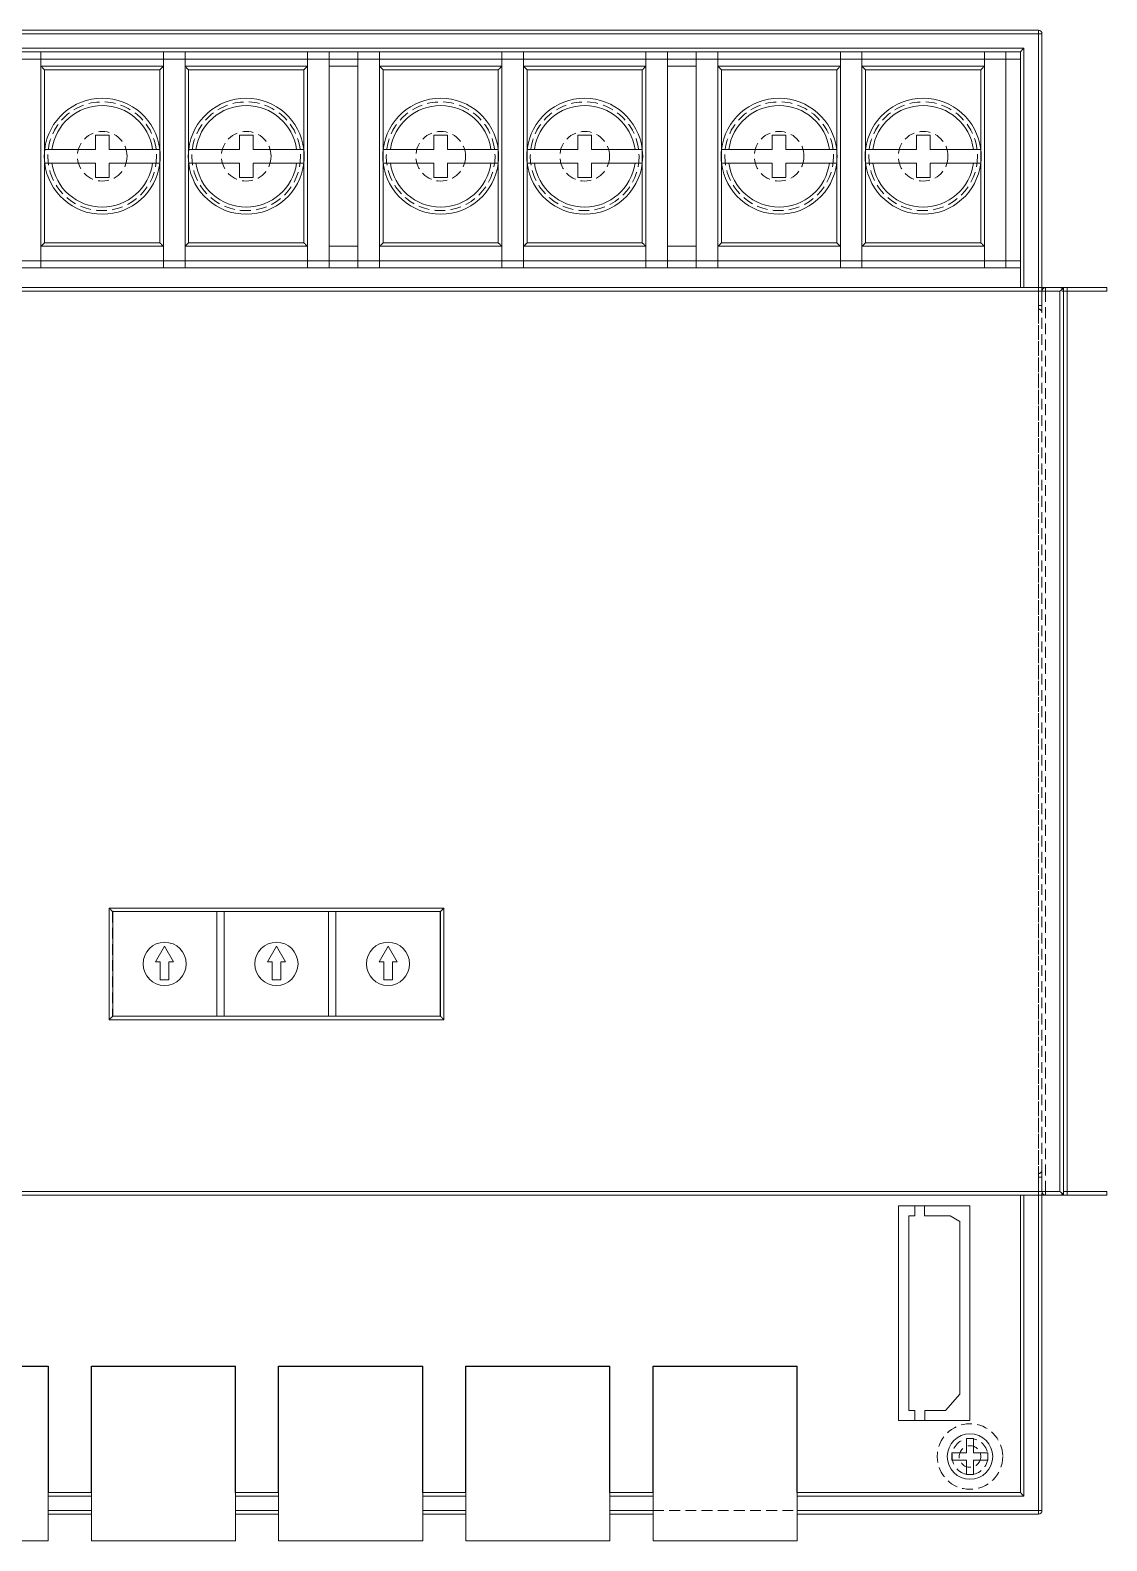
# Model space of a CAD drawing. Header units: millimetres. Extents: x 1282755 to 1285234, y -1758265 to -1757672.
# Drawn here: x 1284876.73 to 1284901.69, y -1757813.91 to -1757778.89 of the extents above; entities that cross this region are included whole.
import ezdxf

# ---------------------------------------------------------------- set-up
doc = ezdxf.new("R2010")
doc.units = ezdxf.units.MM
doc.linetypes.add('HIDDEN', pattern=[0.375, 0.25, -0.125])

msp = doc.modelspace()

# ---------------------------------------------------------------- linework, layer by layer
at = {"color": 7, "linetype": 'Continuous', "lineweight": 15}
for p, q in [((1284836.482, -1757778.888), (1284900.104, -1757778.888)), ((1284900.104, -1757778.972), (1284836.482, -1757778.972)), ((1284900.104, -1757778.888), (1284900.104, -1757778.972)), ((1284900.187, -1757778.972), (1284900.104, -1757778.972)), ((1284900.187, -1757778.972), (1284900.187, -1757784.853)), ((1284836.816, -1757779.306), (1284899.77, -1757779.306)), ((1284876.475, -1757779.389), (1284876.976, -1757779.389)), ((1284876.976, -1757779.389), (1284876.976, -1757779.556)), ((1284876.976, -1757779.389), (1284879.815, -1757779.389)), ((1284879.815, -1757779.389), (1284880.316, -1757779.389)), ((1284879.815, -1757779.556), (1284879.815, -1757779.389)), ((1284880.316, -1757779.389), (1284880.316, -1757779.556)), ((1284880.316, -1757779.389), (1284883.155, -1757779.389)), ((1284883.155, -1757779.389), (1284883.656, -1757779.389)), ((1284883.155, -1757779.556), (1284883.155, -1757779.389)), ((1284883.656, -1757779.389), (1284883.656, -1757779.556)), ((1284883.656, -1757779.389), (1284884.324, -1757779.389)), ((1284884.324, -1757779.389), (1284884.825, -1757779.389)), ((1284884.324, -1757779.556), (1284884.324, -1757779.389)), ((1284884.825, -1757779.389), (1284884.825, -1757779.556)), ((1284884.825, -1757779.389), (1284887.663, -1757779.389)), ((1284887.663, -1757779.389), (1284888.164, -1757779.389)), ((1284887.663, -1757779.556), (1284887.663, -1757779.389)), ((1284888.164, -1757779.389), (1284888.164, -1757779.556)), ((1284888.164, -1757779.389), (1284891.003, -1757779.389)), ((1284891.003, -1757779.389), (1284891.504, -1757779.389)), ((1284891.003, -1757779.556), (1284891.003, -1757779.389)), ((1284891.504, -1757779.389), (1284891.504, -1757779.556)), ((1284891.504, -1757779.389), (1284892.172, -1757779.389)), ((1284892.172, -1757779.389), (1284892.673, -1757779.389)), ((1284892.172, -1757779.556), (1284892.172, -1757779.389)), ((1284892.673, -1757779.389), (1284892.673, -1757779.556)), ((1284892.673, -1757779.389), (1284895.512, -1757779.389)), ((1284895.512, -1757779.389), (1284896.013, -1757779.389)), ((1284895.512, -1757779.556), (1284895.512, -1757779.389)), ((1284896.013, -1757779.389), (1284896.013, -1757779.556)), ((1284896.013, -1757779.389), (1284898.852, -1757779.389)), ((1284898.852, -1757779.389), (1284899.353, -1757779.389)), ((1284898.852, -1757779.556), (1284898.852, -1757779.389)), ((1284899.353, -1757779.389), (1284899.353, -1757779.556)), ((1284899.353, -1757779.389), (1284899.687, -1757779.389)), ((1284899.687, -1757779.389), (1284899.687, -1757779.556)), ((1284876.976, -1757779.556), (1284876.475, -1757779.556)), ((1284876.976, -1757784.232), (1284876.976, -1757779.556)), ((1284879.815, -1757779.556), (1284876.976, -1757779.556)), ((1284876.976, -1757779.723), (1284879.815, -1757779.723)), ((1284879.732, -1757779.806), (1284877.06, -1757779.806)), ((1284880.316, -1757779.556), (1284879.815, -1757779.556)), ((1284879.815, -1757784.232), (1284879.815, -1757779.556)), ((1284880.316, -1757784.232), (1284880.316, -1757779.556)), ((1284883.155, -1757779.556), (1284880.316, -1757779.556)), ((1284880.316, -1757779.723), (1284883.155, -1757779.723)), ((1284883.071, -1757779.806), (1284880.399, -1757779.806)), ((1284883.656, -1757779.556), (1284883.155, -1757779.556)), ((1284883.155, -1757784.232), (1284883.155, -1757779.556)), ((1284883.656, -1757784.232), (1284883.656, -1757779.556)), ((1284884.324, -1757779.556), (1284883.656, -1757779.556)), ((1284883.656, -1757779.723), (1284884.324, -1757779.723)), ((1284884.825, -1757779.556), (1284884.324, -1757779.556)), ((1284884.324, -1757784.232), (1284884.324, -1757779.556)), ((1284884.825, -1757784.232), (1284884.825, -1757779.556)), ((1284887.663, -1757779.556), (1284884.825, -1757779.556)), ((1284884.825, -1757779.723), (1284887.663, -1757779.723)), ((1284887.58, -1757779.806), (1284884.908, -1757779.806)), ((1284888.164, -1757779.556), (1284887.663, -1757779.556)), ((1284887.663, -1757784.232), (1284887.663, -1757779.556)), ((1284888.164, -1757784.232), (1284888.164, -1757779.556)), ((1284891.003, -1757779.556), (1284888.164, -1757779.556)), ((1284888.164, -1757779.723), (1284891.003, -1757779.723)), ((1284890.92, -1757779.806), (1284888.248, -1757779.806)), ((1284891.504, -1757779.556), (1284891.003, -1757779.556)), ((1284891.003, -1757784.232), (1284891.003, -1757779.556)), ((1284891.504, -1757784.232), (1284891.504, -1757779.556)), ((1284892.172, -1757779.556), (1284891.504, -1757779.556)), ((1284891.504, -1757779.723), (1284892.172, -1757779.723)), ((1284892.673, -1757779.556), (1284892.172, -1757779.556)), ((1284892.172, -1757784.232), (1284892.172, -1757779.556)), ((1284892.673, -1757784.232), (1284892.673, -1757779.556)), ((1284895.512, -1757779.556), (1284892.673, -1757779.556)), ((1284892.673, -1757779.723), (1284895.512, -1757779.723)), ((1284895.428, -1757779.806), (1284892.757, -1757779.806)), ((1284896.013, -1757779.556), (1284895.512, -1757779.556)), ((1284895.512, -1757784.232), (1284895.512, -1757779.556)), ((1284896.013, -1757784.232), (1284896.013, -1757779.556)), ((1284898.852, -1757779.556), (1284896.013, -1757779.556)), ((1284896.013, -1757779.723), (1284898.852, -1757779.723)), ((1284898.768, -1757779.806), (1284896.096, -1757779.806)), ((1284899.353, -1757779.556), (1284898.852, -1757779.556)), ((1284898.852, -1757779.556), (1284898.852, -1757784.232)), ((1284899.353, -1757779.556), (1284899.353, -1757784.232)), ((1284899.687, -1757779.556), (1284899.353, -1757779.556)), ((1284899.687, -1757779.556), (1284899.687, -1757784.232)), ((1284878.554, -1757781.318), (1284878.237, -1757781.318)), ((1284878.237, -1757781.318), (1284878.237, -1757781.652)), ((1284878.554, -1757781.652), (1284878.554, -1757781.318)), ((1284881.894, -1757781.318), (1284881.577, -1757781.318)), ((1284881.577, -1757781.318), (1284881.577, -1757781.652)), ((1284881.894, -1757781.652), (1284881.894, -1757781.318)), ((1284886.403, -1757781.318), (1284886.085, -1757781.318)), ((1284886.085, -1757781.318), (1284886.085, -1757781.652)), ((1284886.403, -1757781.652), (1284886.403, -1757781.318)), ((1284889.742, -1757781.318), (1284889.425, -1757781.318)), ((1284889.425, -1757781.318), (1284889.425, -1757781.652)), ((1284889.742, -1757781.652), (1284889.742, -1757781.318)), ((1284894.251, -1757781.318), (1284893.934, -1757781.318)), ((1284893.934, -1757781.318), (1284893.934, -1757781.652)), ((1284894.251, -1757781.652), (1284894.251, -1757781.318)), ((1284897.591, -1757781.318), (1284897.274, -1757781.318)), ((1284897.274, -1757781.318), (1284897.274, -1757781.652)), ((1284897.591, -1757781.652), (1284897.591, -1757781.318)), ((1284878.237, -1757781.652), (1284877.229, -1757781.652)), ((1284879.562, -1757781.652), (1284878.554, -1757781.652)), ((1284881.577, -1757781.652), (1284880.569, -1757781.652)), ((1284882.902, -1757781.652), (1284881.894, -1757781.652)), ((1284886.085, -1757781.652), (1284885.077, -1757781.652)), ((1284887.411, -1757781.652), (1284886.403, -1757781.652)), ((1284889.425, -1757781.652), (1284888.417, -1757781.652)), ((1284890.75, -1757781.652), (1284889.742, -1757781.652)), ((1284893.934, -1757781.652), (1284892.926, -1757781.652)), ((1284895.259, -1757781.652), (1284894.251, -1757781.652)), ((1284897.274, -1757781.652), (1284896.266, -1757781.652)), ((1284898.599, -1757781.652), (1284897.591, -1757781.652)), ((1284877.229, -1757781.969), (1284878.237, -1757781.969)), ((1284878.237, -1757781.969), (1284878.237, -1757782.303)), ((1284878.554, -1757782.303), (1284878.554, -1757781.969)), ((1284878.554, -1757781.969), (1284879.562, -1757781.969)), ((1284880.569, -1757781.969), (1284881.577, -1757781.969)), ((1284881.577, -1757781.969), (1284881.577, -1757782.303)), ((1284881.894, -1757782.303), (1284881.894, -1757781.969)), ((1284881.894, -1757781.969), (1284882.902, -1757781.969)), ((1284885.077, -1757781.969), (1284886.085, -1757781.969)), ((1284886.085, -1757781.969), (1284886.085, -1757782.303)), ((1284886.403, -1757782.303), (1284886.403, -1757781.969)), ((1284886.403, -1757781.969), (1284887.411, -1757781.969)), ((1284888.417, -1757781.969), (1284889.425, -1757781.969)), ((1284889.425, -1757781.969), (1284889.425, -1757782.303)), ((1284889.742, -1757782.303), (1284889.742, -1757781.969)), ((1284889.742, -1757781.969), (1284890.75, -1757781.969)), ((1284892.926, -1757781.969), (1284893.934, -1757781.969)), ((1284893.934, -1757781.969), (1284893.934, -1757782.303)), ((1284894.251, -1757782.303), (1284894.251, -1757781.969)), ((1284894.251, -1757781.969), (1284895.259, -1757781.969)), ((1284896.266, -1757781.969), (1284897.274, -1757781.969)), ((1284897.274, -1757781.969), (1284897.274, -1757782.303)), ((1284897.591, -1757782.303), (1284897.591, -1757781.969)), ((1284897.591, -1757781.969), (1284898.599, -1757781.969)), ((1284878.237, -1757782.303), (1284878.554, -1757782.303)), ((1284881.577, -1757782.303), (1284881.894, -1757782.303)), ((1284886.085, -1757782.303), (1284886.403, -1757782.303)), ((1284889.425, -1757782.303), (1284889.742, -1757782.303)), ((1284893.934, -1757782.303), (1284894.251, -1757782.303)), ((1284897.274, -1757782.303), (1284897.591, -1757782.303)), ((1284879.815, -1757783.898), (1284876.976, -1757783.898)), ((1284877.06, -1757783.814), (1284879.732, -1757783.814)), ((1284883.155, -1757783.898), (1284880.316, -1757783.898)), ((1284880.399, -1757783.814), (1284883.071, -1757783.814)), ((1284884.324, -1757783.898), (1284883.656, -1757783.898)), ((1284887.663, -1757783.898), (1284884.825, -1757783.898)), ((1284884.908, -1757783.814), (1284887.58, -1757783.814)), ((1284891.003, -1757783.898), (1284888.164, -1757783.898)), ((1284888.248, -1757783.814), (1284890.92, -1757783.814)), ((1284892.172, -1757783.898), (1284891.504, -1757783.898)), ((1284895.512, -1757783.898), (1284892.673, -1757783.898)), ((1284892.757, -1757783.814), (1284895.428, -1757783.814)), ((1284898.852, -1757783.898), (1284896.013, -1757783.898)), ((1284896.096, -1757783.814), (1284898.768, -1757783.814)), ((1284876.475, -1757784.232), (1284876.976, -1757784.232)), ((1284876.976, -1757784.232), (1284876.976, -1757784.399)), ((1284876.976, -1757784.232), (1284879.815, -1757784.232)), ((1284879.815, -1757784.232), (1284880.316, -1757784.232)), ((1284879.815, -1757784.399), (1284879.815, -1757784.232)), ((1284880.316, -1757784.232), (1284880.316, -1757784.399)), ((1284880.316, -1757784.232), (1284883.155, -1757784.232)), ((1284883.155, -1757784.232), (1284883.656, -1757784.232)), ((1284883.155, -1757784.399), (1284883.155, -1757784.232)), ((1284883.656, -1757784.232), (1284883.656, -1757784.399)), ((1284883.656, -1757784.232), (1284884.324, -1757784.232)), ((1284884.324, -1757784.232), (1284884.825, -1757784.232)), ((1284884.324, -1757784.399), (1284884.324, -1757784.232)), ((1284884.825, -1757784.232), (1284884.825, -1757784.399)), ((1284884.825, -1757784.232), (1284887.663, -1757784.232)), ((1284887.663, -1757784.232), (1284888.164, -1757784.232)), ((1284887.663, -1757784.399), (1284887.663, -1757784.232)), ((1284888.164, -1757784.232), (1284888.164, -1757784.399)), ((1284888.164, -1757784.232), (1284891.003, -1757784.232)), ((1284891.003, -1757784.232), (1284891.504, -1757784.232)), ((1284891.003, -1757784.399), (1284891.003, -1757784.232)), ((1284891.504, -1757784.232), (1284891.504, -1757784.399)), ((1284891.504, -1757784.232), (1284892.172, -1757784.232)), ((1284892.172, -1757784.232), (1284892.673, -1757784.232)), ((1284892.172, -1757784.399), (1284892.172, -1757784.232)), ((1284892.673, -1757784.232), (1284892.673, -1757784.399)), ((1284892.673, -1757784.232), (1284895.512, -1757784.232)), ((1284895.512, -1757784.232), (1284896.013, -1757784.232)), ((1284895.512, -1757784.399), (1284895.512, -1757784.232)), ((1284896.013, -1757784.232), (1284896.013, -1757784.399)), ((1284896.013, -1757784.232), (1284898.852, -1757784.232)), ((1284898.852, -1757784.232), (1284899.353, -1757784.232)), ((1284898.852, -1757784.399), (1284898.852, -1757784.232)), ((1284899.353, -1757784.232), (1284899.353, -1757784.399)), ((1284899.353, -1757784.232), (1284899.687, -1757784.232)), ((1284899.687, -1757784.232), (1284899.687, -1757784.399)), ((1284876.976, -1757784.399), (1284876.475, -1757784.399)), ((1284879.815, -1757784.399), (1284876.976, -1757784.399)), ((1284880.316, -1757784.399), (1284879.815, -1757784.399)), ((1284883.155, -1757784.399), (1284880.316, -1757784.399)), ((1284883.656, -1757784.399), (1284883.155, -1757784.399)), ((1284884.324, -1757784.399), (1284883.656, -1757784.399)), ((1284884.825, -1757784.399), (1284884.324, -1757784.399)), ((1284887.663, -1757784.399), (1284884.825, -1757784.399)), ((1284888.164, -1757784.399), (1284887.663, -1757784.399)), ((1284891.003, -1757784.399), (1284888.164, -1757784.399)), ((1284891.504, -1757784.399), (1284891.003, -1757784.399)), ((1284892.172, -1757784.399), (1284891.504, -1757784.399)), ((1284892.673, -1757784.399), (1284892.172, -1757784.399)), ((1284895.512, -1757784.399), (1284892.673, -1757784.399)), ((1284896.013, -1757784.399), (1284895.512, -1757784.399)), ((1284898.852, -1757784.399), (1284896.013, -1757784.399)), ((1284899.353, -1757784.399), (1284898.852, -1757784.399)), ((1284899.687, -1757784.399), (1284899.353, -1757784.399)), ((1284899.687, -1757784.853), (1284899.687, -1757784.399)), ((1284900.688, -1757784.853), (1284835.897, -1757784.853)), ((1284900.605, -1757784.853), (1284835.981, -1757784.853)), ((1284900.605, -1757784.936), (1284835.981, -1757784.936)), ((1284900.605, -1757805.81), (1284900.605, -1757784.936)), ((1284900.688, -1757805.893), (1284900.688, -1757784.853)), ((1284900.772, -1757784.853), (1284900.688, -1757784.853)), ((1284900.688, -1757805.81), (1284900.688, -1757784.936)), ((1284900.688, -1757784.936), (1284900.772, -1757784.936)), ((1284900.772, -1757784.936), (1284900.772, -1757784.853)), ((1284900.772, -1757784.853), (1284901.69, -1757784.853)), ((1284900.772, -1757784.936), (1284900.772, -1757805.81)), ((1284901.69, -1757784.936), (1284900.772, -1757784.936)), ((1284901.69, -1757784.936), (1284901.69, -1757784.853)), ((1284878.556, -1757799.237), (1284886.321, -1757799.237)), ((1284878.556, -1757801.825), (1284878.556, -1757799.237)), ((1284878.639, -1757799.321), (1284878.639, -1757801.742)), ((1284886.237, -1757799.321), (1284878.639, -1757799.321)), ((1284881.057, -1757801.742), (1284881.057, -1757799.321)), ((1284881.224, -1757799.321), (1284881.224, -1757801.742)), ((1284883.646, -1757801.742), (1284883.646, -1757799.321)), ((1284883.813, -1757799.321), (1284883.813, -1757801.742)), ((1284886.234, -1757801.742), (1284886.234, -1757799.321)), ((1284886.237, -1757801.742), (1284886.237, -1757799.321)), ((1284886.321, -1757799.237), (1284886.321, -1757801.825)), ((1284879.843, -1757800.123), (1284879.634, -1757800.485)), ((1284880.052, -1757800.485), (1284879.843, -1757800.123)), ((1284882.435, -1757800.123), (1284882.226, -1757800.485)), ((1284882.644, -1757800.485), (1284882.435, -1757800.123)), ((1284885.023, -1757800.123), (1284884.815, -1757800.485)), ((1284885.232, -1757800.485), (1284885.023, -1757800.123)), ((1284879.634, -1757800.485), (1284879.742, -1757800.485)), ((1284879.742, -1757800.485), (1284879.742, -1757800.902)), ((1284879.944, -1757800.485), (1284880.052, -1757800.485)), ((1284879.944, -1757800.902), (1284879.944, -1757800.485)), ((1284882.226, -1757800.485), (1284882.334, -1757800.485)), ((1284882.334, -1757800.485), (1284882.334, -1757800.902)), ((1284882.536, -1757800.485), (1284882.644, -1757800.485)), ((1284882.536, -1757800.902), (1284882.536, -1757800.485)), ((1284884.815, -1757800.485), (1284884.923, -1757800.485)), ((1284884.923, -1757800.485), (1284884.923, -1757800.902)), ((1284885.124, -1757800.485), (1284885.232, -1757800.485)), ((1284885.124, -1757800.902), (1284885.124, -1757800.485)), ((1284879.742, -1757800.902), (1284879.944, -1757800.902)), ((1284882.334, -1757800.902), (1284882.536, -1757800.902)), ((1284884.923, -1757800.902), (1284885.124, -1757800.902)), ((1284886.321, -1757801.825), (1284878.556, -1757801.825)), ((1284878.639, -1757801.742), (1284886.237, -1757801.742)), ((1284835.897, -1757805.893), (1284900.688, -1757805.893)), ((1284835.981, -1757805.81), (1284900.605, -1757805.81)), ((1284835.981, -1757805.893), (1284900.605, -1757805.893)), ((1284899.687, -1757812.786), (1284899.687, -1757805.893)), ((1284900.187, -1757805.893), (1284900.187, -1757813.204)), ((1284900.688, -1757805.81), (1284900.772, -1757805.81)), ((1284900.688, -1757805.893), (1284900.772, -1757805.893)), ((1284900.772, -1757805.893), (1284900.772, -1757805.81)), ((1284900.772, -1757805.81), (1284901.69, -1757805.81)), ((1284901.69, -1757805.893), (1284900.772, -1757805.893)), ((1284901.69, -1757805.893), (1284901.69, -1757805.81)), ((1284897.238, -1757806.14), (1284896.864, -1757806.14)), ((1284896.864, -1757806.14), (1284896.864, -1757811.117)), ((1284897.238, -1757806.374), (1284897.098, -1757806.374)), ((1284897.098, -1757806.374), (1284897.098, -1757810.883)), ((1284897.238, -1757806.14), (1284897.238, -1757806.374)), ((1284897.466, -1757806.14), (1284897.238, -1757806.14)), ((1284898.518, -1757806.14), (1284897.466, -1757806.14)), ((1284897.466, -1757806.374), (1284897.466, -1757806.14)), ((1284898.06, -1757806.374), (1284897.466, -1757806.374)), ((1284898.284, -1757806.502), (1284898.06, -1757806.374)), ((1284898.518, -1757811.117), (1284898.518, -1757806.14)), ((1284898.284, -1757810.51), (1284898.284, -1757806.502)), ((1284877.143, -1757809.858), (1284873.803, -1757809.858)), ((1284877.143, -1757813.905), (1284877.143, -1757809.858)), ((1284878.145, -1757809.858), (1284878.145, -1757813.905)), ((1284881.485, -1757809.858), (1284878.145, -1757809.858)), ((1284881.485, -1757813.905), (1284881.485, -1757809.858)), ((1284882.487, -1757809.858), (1284882.487, -1757813.905)), ((1284885.827, -1757809.858), (1284882.487, -1757809.858)), ((1284885.827, -1757813.905), (1284885.827, -1757809.858)), ((1284886.828, -1757809.858), (1284886.828, -1757813.905)), ((1284890.168, -1757809.858), (1284886.828, -1757809.858)), ((1284890.168, -1757813.905), (1284890.168, -1757809.858)), ((1284891.17, -1757809.858), (1284891.17, -1757813.905)), ((1284894.51, -1757809.858), (1284891.17, -1757809.858)), ((1284894.51, -1757813.905), (1284894.51, -1757809.858)), ((1284897.949, -1757810.883), (1284898.284, -1757810.51)), ((1284897.098, -1757810.883), (1284897.241, -1757810.883)), ((1284897.241, -1757810.883), (1284897.241, -1757811.117)), ((1284897.468, -1757811.117), (1284897.468, -1757810.883)), ((1284897.468, -1757810.883), (1284897.949, -1757810.883)), ((1284896.864, -1757811.117), (1284897.241, -1757811.117)), ((1284897.241, -1757811.117), (1284897.468, -1757811.117)), ((1284897.468, -1757811.117), (1284898.518, -1757811.117)), ((1284898.434, -1757811.534), (1284898.434, -1757811.868)), ((1284898.601, -1757811.534), (1284898.434, -1757811.534)), ((1284898.601, -1757811.868), (1284898.601, -1757811.534)), ((1284898.434, -1757811.868), (1284898.1, -1757811.868)), ((1284898.1, -1757811.868), (1284898.1, -1757812.035)), ((1284898.1, -1757812.035), (1284898.434, -1757812.035)), ((1284898.434, -1757812.035), (1284898.434, -1757812.369)), ((1284898.935, -1757811.868), (1284898.601, -1757811.868)), ((1284898.601, -1757812.369), (1284898.601, -1757812.035)), ((1284898.601, -1757812.035), (1284898.935, -1757812.035)), ((1284898.935, -1757812.035), (1284898.935, -1757811.868)), ((1284898.434, -1757812.369), (1284898.601, -1757812.369)), ((1284877.143, -1757812.786), (1284878.145, -1757812.786)), ((1284881.485, -1757812.786), (1284882.487, -1757812.786)), ((1284885.827, -1757812.786), (1284886.828, -1757812.786)), ((1284890.168, -1757812.786), (1284891.17, -1757812.786)), ((1284894.51, -1757812.786), (1284899.687, -1757812.786)), ((1284878.145, -1757813.287), (1284877.143, -1757813.287)), ((1284882.487, -1757813.287), (1284881.485, -1757813.287)), ((1284886.828, -1757813.287), (1284885.827, -1757813.287)), ((1284891.17, -1757813.287), (1284890.168, -1757813.287)), ((1284900.104, -1757813.287), (1284894.51, -1757813.287)), ((1284900.187, -1757813.204), (1284900.104, -1757813.204)), ((1284900.104, -1757813.204), (1284900.104, -1757813.287)), ((1284873.803, -1757813.905), (1284877.143, -1757813.905)), ((1284878.145, -1757813.905), (1284881.485, -1757813.905)), ((1284882.487, -1757813.905), (1284885.827, -1757813.905)), ((1284886.828, -1757813.905), (1284890.168, -1757813.905)), ((1284891.17, -1757813.905), (1284894.51, -1757813.905))]:
    msp.add_line(p, q, dxfattribs=at)
at = {"color": 7, "linetype": 'HIDDEN', "lineweight": 0}
for p, q in [((1284836.482, -1757778.972), (1284900.104, -1757778.972)), ((1284900.104, -1757778.972), (1284900.104, -1757778.888)), ((1284900.104, -1757778.972), (1284900.187, -1757778.972)), ((1284900.104, -1757778.972), (1284900.104, -1757813.204)), ((1284877.06, -1757783.814), (1284877.06, -1757779.806)), ((1284877.06, -1757779.806), (1284879.732, -1757779.806)), ((1284879.732, -1757779.806), (1284879.732, -1757783.814)), ((1284880.399, -1757783.814), (1284880.399, -1757779.806)), ((1284880.399, -1757779.806), (1284883.071, -1757779.806)), ((1284883.071, -1757779.806), (1284883.071, -1757783.814)), ((1284884.908, -1757783.814), (1284884.908, -1757779.806)), ((1284884.908, -1757779.806), (1284887.58, -1757779.806)), ((1284887.58, -1757779.806), (1284887.58, -1757783.814)), ((1284888.248, -1757783.814), (1284888.248, -1757779.806)), ((1284888.248, -1757779.806), (1284890.92, -1757779.806)), ((1284890.92, -1757779.806), (1284890.92, -1757783.814)), ((1284892.757, -1757783.814), (1284892.757, -1757779.806)), ((1284892.757, -1757779.806), (1284895.428, -1757779.806)), ((1284895.428, -1757779.806), (1284895.428, -1757783.814)), ((1284896.096, -1757783.814), (1284896.096, -1757779.806)), ((1284896.096, -1757779.806), (1284898.768, -1757779.806)), ((1284898.768, -1757779.806), (1284898.768, -1757783.814)), ((1284877.06, -1757781.661), (1284877.06, -1757781.96)), ((1284879.732, -1757781.96), (1284879.732, -1757781.661)), ((1284880.399, -1757781.661), (1284880.399, -1757781.96)), ((1284883.071, -1757781.96), (1284883.071, -1757781.661)), ((1284884.908, -1757781.661), (1284884.908, -1757781.96)), ((1284887.58, -1757781.96), (1284887.58, -1757781.661)), ((1284888.248, -1757781.661), (1284888.248, -1757781.96)), ((1284890.92, -1757781.96), (1284890.92, -1757781.661)), ((1284892.757, -1757781.661), (1284892.757, -1757781.96)), ((1284895.428, -1757781.96), (1284895.428, -1757781.661)), ((1284896.096, -1757781.661), (1284896.096, -1757781.96)), ((1284898.768, -1757781.96), (1284898.768, -1757781.661)), ((1284879.732, -1757783.814), (1284877.06, -1757783.814)), ((1284883.071, -1757783.814), (1284880.399, -1757783.814)), ((1284887.58, -1757783.814), (1284884.908, -1757783.814)), ((1284890.92, -1757783.814), (1284888.248, -1757783.814)), ((1284895.428, -1757783.814), (1284892.757, -1757783.814)), ((1284898.768, -1757783.814), (1284896.096, -1757783.814)), ((1284836.482, -1757784.936), (1284900.104, -1757784.936)), ((1284900.104, -1757784.936), (1284900.104, -1757784.853)), ((1284900.104, -1757805.893), (1284900.104, -1757784.853)), ((1284900.187, -1757784.936), (1284900.104, -1757784.936)), ((1284900.104, -1757784.936), (1284900.104, -1757785.27)), ((1284900.187, -1757784.853), (1284900.187, -1757785.27)), ((1284900.187, -1757785.27), (1284900.187, -1757784.936)), ((1284900.187, -1757784.936), (1284900.271, -1757784.936)), ((1284900.271, -1757784.853), (1284900.271, -1757784.936)), ((1284900.271, -1757784.936), (1284901.69, -1757784.936)), ((1284900.271, -1757805.81), (1284900.271, -1757784.936)), ((1284901.69, -1757784.853), (1284901.69, -1757784.936)), ((1284900.104, -1757785.354), (1284900.104, -1757785.27)), ((1284900.187, -1757785.27), (1284900.104, -1757785.27)), ((1284900.104, -1757785.437), (1284900.104, -1757785.354)), ((1284900.104, -1757785.437), (1284900.104, -1757805.309)), ((1284900.187, -1757785.27), (1284900.187, -1757785.437)), ((1284900.187, -1757805.309), (1284900.187, -1757785.437)), ((1284878.639, -1757799.321), (1284878.636, -1757799.321)), ((1284878.636, -1757799.321), (1284878.636, -1757801.742)), ((1284878.636, -1757801.742), (1284878.639, -1757801.742)), ((1284900.104, -1757805.392), (1284900.104, -1757805.309)), ((1284900.104, -1757805.476), (1284900.104, -1757805.392)), ((1284900.187, -1757805.309), (1284900.187, -1757805.476)), ((1284900.104, -1757805.476), (1284900.187, -1757805.476)), ((1284900.104, -1757805.476), (1284900.104, -1757805.81)), ((1284900.187, -1757805.81), (1284900.187, -1757805.476)), ((1284900.187, -1757805.476), (1284900.187, -1757805.893)), ((1284900.104, -1757805.81), (1284836.482, -1757805.81)), ((1284900.104, -1757805.893), (1284900.104, -1757805.81)), ((1284900.104, -1757805.81), (1284900.187, -1757805.81)), ((1284900.187, -1757805.81), (1284900.271, -1757805.81)), ((1284900.271, -1757805.81), (1284900.271, -1757805.893)), ((1284901.69, -1757805.81), (1284900.271, -1757805.81)), ((1284901.69, -1757805.81), (1284901.69, -1757805.893)), ((1284878.145, -1757813.204), (1284877.143, -1757813.204)), ((1284882.487, -1757813.204), (1284881.485, -1757813.204)), ((1284886.828, -1757813.204), (1284885.827, -1757813.204)), ((1284891.17, -1757813.204), (1284890.168, -1757813.204)), ((1284891.17, -1757813.204), (1284894.51, -1757813.204)), ((1284900.104, -1757813.204), (1284894.51, -1757813.204)), ((1284900.104, -1757813.204), (1284900.187, -1757813.204)), ((1284900.104, -1757813.287), (1284900.104, -1757813.204))]:
    msp.add_line(p, q, dxfattribs=at)
at = {"color": 8, "linetype": 'Continuous', "lineweight": 15}
for p, q in [((1284900.104, -1757784.853), (1284900.104, -1757778.972)), ((1284899.77, -1757779.306), (1284899.77, -1757784.853)), ((1284877.06, -1757779.806), (1284877.06, -1757781.661)), ((1284879.732, -1757781.661), (1284879.732, -1757779.806)), ((1284880.399, -1757779.806), (1284880.399, -1757781.661)), ((1284883.071, -1757781.661), (1284883.071, -1757779.806)), ((1284884.908, -1757779.806), (1284884.908, -1757781.661)), ((1284887.58, -1757781.661), (1284887.58, -1757779.806)), ((1284888.248, -1757779.806), (1284888.248, -1757781.661)), ((1284890.92, -1757781.661), (1284890.92, -1757779.806)), ((1284892.757, -1757779.806), (1284892.757, -1757781.661)), ((1284895.428, -1757781.661), (1284895.428, -1757779.806)), ((1284896.096, -1757779.806), (1284896.096, -1757781.661)), ((1284898.768, -1757781.661), (1284898.768, -1757779.806)), ((1284877.06, -1757781.96), (1284877.06, -1757783.814)), ((1284879.732, -1757783.814), (1284879.732, -1757781.96)), ((1284880.399, -1757781.96), (1284880.399, -1757783.814)), ((1284883.071, -1757783.814), (1284883.071, -1757781.96)), ((1284884.908, -1757781.96), (1284884.908, -1757783.814)), ((1284887.58, -1757783.814), (1284887.58, -1757781.96)), ((1284888.248, -1757781.96), (1284888.248, -1757783.814)), ((1284890.92, -1757783.814), (1284890.92, -1757781.96)), ((1284892.757, -1757781.96), (1284892.757, -1757783.814)), ((1284895.428, -1757783.814), (1284895.428, -1757781.96)), ((1284896.096, -1757781.96), (1284896.096, -1757783.814)), ((1284898.768, -1757783.814), (1284898.768, -1757781.96)), ((1284899.77, -1757805.893), (1284899.77, -1757812.87)), ((1284900.104, -1757813.204), (1284900.104, -1757805.893)), ((1284878.145, -1757812.87), (1284877.143, -1757812.87)), ((1284882.487, -1757812.87), (1284881.485, -1757812.87)), ((1284886.828, -1757812.87), (1284885.827, -1757812.87)), ((1284891.17, -1757812.87), (1284890.168, -1757812.87)), ((1284899.77, -1757812.87), (1284894.51, -1757812.87)), ((1284877.143, -1757813.204), (1284878.145, -1757813.204)), ((1284881.485, -1757813.204), (1284882.487, -1757813.204)), ((1284885.827, -1757813.204), (1284886.828, -1757813.204)), ((1284890.168, -1757813.204), (1284891.17, -1757813.204)), ((1284894.51, -1757813.204), (1284900.104, -1757813.204))]:
    msp.add_line(p, q, dxfattribs=at)
at = {"color": 7, "linetype": 'Continuous'}
for p, q in [((1284873.803, -1757809.858), (1284877.143, -1757809.858)), ((1284877.143, -1757809.858), (1284877.143, -1757812.786)), ((1284878.145, -1757812.786), (1284878.145, -1757809.858)), ((1284878.145, -1757809.858), (1284881.485, -1757809.858)), ((1284881.485, -1757812.786), (1284881.485, -1757809.858)), ((1284882.487, -1757812.786), (1284882.487, -1757809.858)), ((1284882.487, -1757809.858), (1284885.827, -1757809.858)), ((1284885.827, -1757812.786), (1284885.827, -1757809.858)), ((1284886.828, -1757812.786), (1284886.828, -1757809.858)), ((1284886.828, -1757809.858), (1284890.168, -1757809.858)), ((1284890.168, -1757812.786), (1284890.168, -1757809.858)), ((1284891.17, -1757812.786), (1284891.17, -1757809.858)), ((1284891.17, -1757809.858), (1284894.51, -1757809.858)), ((1284894.51, -1757812.786), (1284894.51, -1757809.858))]:
    msp.add_line(p, q, dxfattribs=at)
at = {"color": 7, "linetype": 'Continuous', "lineweight": 15, "flags": 128}
for points in [[(1284899.687, -1757779.389), (1284899.688, -1757779.387), (1284899.693, -1757779.383), (1284899.701, -1757779.375), (1284899.711, -1757779.365), (1284899.724, -1757779.352), (1284899.738, -1757779.337), (1284899.754, -1757779.322), (1284899.77, -1757779.306)], [(1284876.976, -1757779.723), (1284876.978, -1757779.725), (1284876.983, -1757779.729), (1284876.99, -1757779.737), (1284877.001, -1757779.747), (1284877.013, -1757779.76), (1284877.028, -1757779.775), (1284877.043, -1757779.79), (1284877.06, -1757779.806)], [(1284879.732, -1757779.806), (1284879.748, -1757779.79), (1284879.763, -1757779.775), (1284879.778, -1757779.76), (1284879.791, -1757779.747), (1284879.801, -1757779.737), (1284879.809, -1757779.729), (1284879.813, -1757779.725), (1284879.815, -1757779.723)], [(1284880.316, -1757779.723), (1284880.318, -1757779.725), (1284880.322, -1757779.729), (1284880.33, -1757779.737), (1284880.34, -1757779.747), (1284880.353, -1757779.76), (1284880.368, -1757779.775), (1284880.383, -1757779.79), (1284880.399, -1757779.806)], [(1284883.071, -1757779.806), (1284883.088, -1757779.79), (1284883.103, -1757779.775), (1284883.118, -1757779.76), (1284883.13, -1757779.747), (1284883.141, -1757779.737), (1284883.148, -1757779.729), (1284883.153, -1757779.725), (1284883.155, -1757779.723)], [(1284884.825, -1757779.723), (1284884.826, -1757779.725), (1284884.831, -1757779.729), (1284884.839, -1757779.737), (1284884.849, -1757779.747), (1284884.862, -1757779.76), (1284884.876, -1757779.775), (1284884.892, -1757779.79), (1284884.908, -1757779.806)], [(1284887.58, -1757779.806), (1284887.596, -1757779.79), (1284887.612, -1757779.775), (1284887.626, -1757779.76), (1284887.639, -1757779.747), (1284887.649, -1757779.737), (1284887.657, -1757779.729), (1284887.662, -1757779.725), (1284887.663, -1757779.723)], [(1284888.164, -1757779.723), (1284888.166, -1757779.725), (1284888.171, -1757779.729), (1284888.178, -1757779.737), (1284888.189, -1757779.747), (1284888.201, -1757779.76), (1284888.216, -1757779.775), (1284888.232, -1757779.79), (1284888.248, -1757779.806)], [(1284890.92, -1757779.806), (1284890.936, -1757779.79), (1284890.952, -1757779.775), (1284890.966, -1757779.76), (1284890.979, -1757779.747), (1284890.989, -1757779.737), (1284890.997, -1757779.729), (1284891.002, -1757779.725), (1284891.003, -1757779.723)], [(1284892.673, -1757779.723), (1284892.675, -1757779.725), (1284892.679, -1757779.729), (1284892.687, -1757779.737), (1284892.697, -1757779.747), (1284892.71, -1757779.76), (1284892.725, -1757779.775), (1284892.74, -1757779.79), (1284892.757, -1757779.806)], [(1284895.428, -1757779.806), (1284895.445, -1757779.79), (1284895.46, -1757779.775), (1284895.475, -1757779.76), (1284895.487, -1757779.747), (1284895.498, -1757779.737), (1284895.505, -1757779.729), (1284895.51, -1757779.725), (1284895.512, -1757779.723)], [(1284896.013, -1757779.723), (1284896.014, -1757779.725), (1284896.019, -1757779.729), (1284896.027, -1757779.737), (1284896.037, -1757779.747), (1284896.05, -1757779.76), (1284896.064, -1757779.775), (1284896.08, -1757779.79), (1284896.096, -1757779.806)], [(1284898.768, -1757779.806), (1284898.784, -1757779.79), (1284898.8, -1757779.775), (1284898.814, -1757779.76), (1284898.827, -1757779.747), (1284898.838, -1757779.737), (1284898.845, -1757779.729), (1284898.85, -1757779.725), (1284898.852, -1757779.723)], [(1284876.976, -1757783.898), (1284876.978, -1757783.896), (1284876.983, -1757783.891), (1284876.99, -1757783.884), (1284877.001, -1757783.873), (1284877.013, -1757783.861), (1284877.028, -1757783.846), (1284877.043, -1757783.83), (1284877.06, -1757783.814)], [(1284879.732, -1757783.814), (1284879.746, -1757783.829), (1284879.76, -1757783.843), (1284879.773, -1757783.856), (1284879.785, -1757783.868), (1284879.795, -1757783.878), (1284879.804, -1757783.886), (1284879.81, -1757783.893), (1284879.814, -1757783.896), (1284879.815, -1757783.898)], [(1284880.316, -1757783.898), (1284880.318, -1757783.896), (1284880.322, -1757783.891), (1284880.33, -1757783.884), (1284880.34, -1757783.873), (1284880.353, -1757783.861), (1284880.368, -1757783.846), (1284880.383, -1757783.83), (1284880.399, -1757783.814)], [(1284883.071, -1757783.814), (1284883.086, -1757783.829), (1284883.1, -1757783.843), (1284883.113, -1757783.856), (1284883.125, -1757783.868), (1284883.135, -1757783.878), (1284883.144, -1757783.886), (1284883.15, -1757783.893), (1284883.153, -1757783.896), (1284883.155, -1757783.898)], [(1284884.825, -1757783.898), (1284884.826, -1757783.896), (1284884.831, -1757783.891), (1284884.839, -1757783.884), (1284884.849, -1757783.873), (1284884.862, -1757783.861), (1284884.876, -1757783.846), (1284884.892, -1757783.83), (1284884.908, -1757783.814)], [(1284887.58, -1757783.814), (1284887.594, -1757783.829), (1284887.608, -1757783.843), (1284887.622, -1757783.856), (1284887.634, -1757783.868), (1284887.644, -1757783.878), (1284887.652, -1757783.886), (1284887.658, -1757783.893), (1284887.662, -1757783.896), (1284887.663, -1757783.898)], [(1284888.164, -1757783.898), (1284888.166, -1757783.896), (1284888.171, -1757783.891), (1284888.178, -1757783.884), (1284888.189, -1757783.873), (1284888.201, -1757783.861), (1284888.216, -1757783.846), (1284888.232, -1757783.83), (1284888.248, -1757783.814)], [(1284890.92, -1757783.814), (1284890.934, -1757783.829), (1284890.948, -1757783.843), (1284890.961, -1757783.856), (1284890.973, -1757783.868), (1284890.984, -1757783.878), (1284890.992, -1757783.886), (1284890.998, -1757783.893), (1284891.002, -1757783.896), (1284891.003, -1757783.898)], [(1284892.673, -1757783.898), (1284892.675, -1757783.896), (1284892.679, -1757783.891), (1284892.687, -1757783.884), (1284892.697, -1757783.873), (1284892.71, -1757783.861), (1284892.725, -1757783.846), (1284892.74, -1757783.83), (1284892.757, -1757783.814)], [(1284895.428, -1757783.814), (1284895.443, -1757783.829), (1284895.457, -1757783.843), (1284895.47, -1757783.856), (1284895.482, -1757783.868), (1284895.492, -1757783.878), (1284895.501, -1757783.886), (1284895.507, -1757783.893), (1284895.511, -1757783.896), (1284895.512, -1757783.898)], [(1284896.013, -1757783.898), (1284896.014, -1757783.896), (1284896.019, -1757783.891), (1284896.027, -1757783.884), (1284896.037, -1757783.873), (1284896.05, -1757783.861), (1284896.064, -1757783.846), (1284896.08, -1757783.83), (1284896.096, -1757783.814)], [(1284898.768, -1757783.814), (1284898.783, -1757783.829), (1284898.797, -1757783.843), (1284898.81, -1757783.856), (1284898.822, -1757783.868), (1284898.832, -1757783.878), (1284898.84, -1757783.886), (1284898.847, -1757783.893), (1284898.85, -1757783.896), (1284898.852, -1757783.898)], [(1284900.605, -1757784.936), (1284900.621, -1757784.92), (1284900.637, -1757784.904), (1284900.651, -1757784.89), (1284900.664, -1757784.877), (1284900.674, -1757784.867), (1284900.682, -1757784.859), (1284900.687, -1757784.854), (1284900.688, -1757784.853)], [(1284878.639, -1757799.321), (1284878.638, -1757799.319), (1284878.634, -1757799.316), (1284878.628, -1757799.309), (1284878.62, -1757799.301), (1284878.61, -1757799.291), (1284878.598, -1757799.279), (1284878.584, -1757799.266), (1284878.57, -1757799.252), (1284878.556, -1757799.237)], [(1284886.237, -1757799.321), (1284886.239, -1757799.319), (1284886.244, -1757799.314), (1284886.251, -1757799.307), (1284886.262, -1757799.296), (1284886.274, -1757799.284), (1284886.289, -1757799.269), (1284886.305, -1757799.253), (1284886.321, -1757799.237)], [(1284878.556, -1757801.825), (1284878.572, -1757801.809), (1284878.588, -1757801.793), (1284878.602, -1757801.779), (1284878.615, -1757801.766), (1284878.625, -1757801.756), (1284878.633, -1757801.748), (1284878.638, -1757801.744), (1284878.639, -1757801.742)], [(1284886.321, -1757801.825), (1284886.305, -1757801.809), (1284886.289, -1757801.793), (1284886.274, -1757801.779), (1284886.262, -1757801.766), (1284886.251, -1757801.756), (1284886.244, -1757801.748), (1284886.239, -1757801.744), (1284886.237, -1757801.742)], [(1284900.688, -1757805.893), (1284900.687, -1757805.892), (1284900.682, -1757805.887), (1284900.674, -1757805.879), (1284900.664, -1757805.869), (1284900.651, -1757805.856), (1284900.637, -1757805.842), (1284900.621, -1757805.826), (1284900.605, -1757805.81)], [(1284899.687, -1757812.786), (1284899.688, -1757812.788), (1284899.693, -1757812.793), (1284899.701, -1757812.801), (1284899.711, -1757812.811), (1284899.724, -1757812.824), (1284899.738, -1757812.838), (1284899.754, -1757812.854), (1284899.77, -1757812.87)]]:
    msp.add_lwpolyline(points, dxfattribs=at)
at = {"color": 7, "linetype": 'HIDDEN', "lineweight": 0, "flags": 128}
for points in [[(1284879.732, -1757779.806), (1284879.748, -1757779.79), (1284879.763, -1757779.775), (1284879.778, -1757779.76), (1284879.791, -1757779.747), (1284879.801, -1757779.737), (1284879.809, -1757779.729), (1284879.813, -1757779.725), (1284879.815, -1757779.723)], [(1284883.071, -1757779.806), (1284883.088, -1757779.79), (1284883.103, -1757779.775), (1284883.118, -1757779.76), (1284883.13, -1757779.747), (1284883.141, -1757779.737), (1284883.148, -1757779.729), (1284883.153, -1757779.725), (1284883.155, -1757779.723)], [(1284887.58, -1757779.806), (1284887.596, -1757779.79), (1284887.612, -1757779.775), (1284887.626, -1757779.76), (1284887.639, -1757779.747), (1284887.649, -1757779.737), (1284887.657, -1757779.729), (1284887.662, -1757779.725), (1284887.663, -1757779.723)], [(1284890.92, -1757779.806), (1284890.936, -1757779.79), (1284890.952, -1757779.775), (1284890.966, -1757779.76), (1284890.979, -1757779.747), (1284890.989, -1757779.737), (1284890.997, -1757779.729), (1284891.002, -1757779.725), (1284891.003, -1757779.723)], [(1284895.428, -1757779.806), (1284895.445, -1757779.79), (1284895.46, -1757779.775), (1284895.475, -1757779.76), (1284895.487, -1757779.747), (1284895.498, -1757779.737), (1284895.505, -1757779.729), (1284895.51, -1757779.725), (1284895.512, -1757779.723)], [(1284898.768, -1757779.806), (1284898.784, -1757779.79), (1284898.8, -1757779.775), (1284898.814, -1757779.76), (1284898.827, -1757779.747), (1284898.838, -1757779.737), (1284898.845, -1757779.729), (1284898.85, -1757779.725), (1284898.852, -1757779.723)], [(1284876.976, -1757783.898), (1284876.978, -1757783.896), (1284876.983, -1757783.891), (1284876.99, -1757783.884), (1284877.001, -1757783.873), (1284877.013, -1757783.861), (1284877.028, -1757783.846), (1284877.043, -1757783.83), (1284877.06, -1757783.814)], [(1284880.316, -1757783.898), (1284880.317, -1757783.896), (1284880.321, -1757783.893), (1284880.327, -1757783.886), (1284880.336, -1757783.878), (1284880.346, -1757783.868), (1284880.358, -1757783.856), (1284880.371, -1757783.843), (1284880.385, -1757783.829), (1284880.399, -1757783.814)], [(1284884.825, -1757783.898), (1284884.826, -1757783.896), (1284884.831, -1757783.891), (1284884.839, -1757783.884), (1284884.849, -1757783.873), (1284884.862, -1757783.861), (1284884.876, -1757783.846), (1284884.892, -1757783.83), (1284884.908, -1757783.814)], [(1284888.164, -1757783.898), (1284888.166, -1757783.896), (1284888.169, -1757783.893), (1284888.176, -1757783.886), (1284888.184, -1757783.878), (1284888.194, -1757783.868), (1284888.206, -1757783.856), (1284888.219, -1757783.843), (1284888.233, -1757783.829), (1284888.248, -1757783.814)], [(1284892.673, -1757783.898), (1284892.674, -1757783.896), (1284892.678, -1757783.893), (1284892.684, -1757783.886), (1284892.693, -1757783.878), (1284892.703, -1757783.868), (1284892.715, -1757783.856), (1284892.728, -1757783.843), (1284892.742, -1757783.829), (1284892.757, -1757783.814)], [(1284896.013, -1757783.898), (1284896.014, -1757783.896), (1284896.018, -1757783.893), (1284896.024, -1757783.886), (1284896.032, -1757783.878), (1284896.043, -1757783.868), (1284896.055, -1757783.856), (1284896.068, -1757783.843), (1284896.082, -1757783.829), (1284896.096, -1757783.814)]]:
    msp.add_lwpolyline(points, dxfattribs=at)
at = {"color": 7, "linetype": 'HIDDEN', "lineweight": 0}
for centre, radius in [((1284878.396, -1757781.81), 1.261), ((1284881.735, -1757781.81), 1.261), ((1284886.244, -1757781.81), 1.261), ((1284889.584, -1757781.81), 1.261), ((1284894.092, -1757781.81), 1.261), ((1284897.432, -1757781.81), 1.261), ((1284878.396, -1757781.81), 0.576), ((1284881.735, -1757781.81), 0.576), ((1284886.244, -1757781.81), 0.576), ((1284889.584, -1757781.81), 0.576), ((1284894.092, -1757781.81), 0.576), ((1284897.432, -1757781.81), 0.576), ((1284898.518, -1757811.952), 0.76), ((1284898.518, -1757811.952), 0.417), ((1284898.518, -1757811.952), 0.25)]:
    msp.add_circle(centre, radius, dxfattribs=at)
at = {"color": 7, "linetype": 'Continuous', "lineweight": 15}
for centre, radius in [((1284879.843, -1757800.531), 0.501), ((1284882.435, -1757800.531), 0.501), ((1284885.023, -1757800.531), 0.501), ((1284898.518, -1757811.952), 0.526)]:
    msp.add_circle(centre, radius, dxfattribs=at)
for centre, radius, start, end in [((1284900.104, -1757778.972), 0.0835, 0, 90), ((1284878.396, -1757781.81), 1.344, 6.7774, 173.2226), ((1284881.735, -1757781.81), 1.344, 6.7774, 173.2226), ((1284886.244, -1757781.81), 1.344, 6.7774, 173.2226), ((1284889.584, -1757781.81), 1.344, 6.7774, 173.2226), ((1284894.092, -1757781.81), 1.344, 6.7774, 173.2226), ((1284897.432, -1757781.81), 1.344, 6.7774, 173.2226), ((1284878.396, -1757781.81), 1.177, 7.7443, 172.2557), ((1284881.735, -1757781.81), 1.177, 7.7443, 172.2557), ((1284886.244, -1757781.81), 1.177, 7.7443, 172.2557), ((1284889.584, -1757781.81), 1.177, 7.7443, 172.2557), ((1284894.092, -1757781.81), 1.177, 7.7443, 172.2557), ((1284897.432, -1757781.81), 1.177, 7.7443, 172.2557), ((1284878.396, -1757781.81), 1.344, 173.2226, 186.7774), ((1284878.396, -1757781.81), 1.344, 353.2226, 6.7774), ((1284881.735, -1757781.81), 1.344, 173.2226, 186.7774), ((1284881.735, -1757781.81), 1.344, 353.2226, 6.7774), ((1284886.244, -1757781.81), 1.344, 173.2226, 186.7774), ((1284886.244, -1757781.81), 1.344, 353.2226, 6.7774), ((1284889.584, -1757781.81), 1.344, 173.2226, 186.7774), ((1284889.584, -1757781.81), 1.344, 353.2226, 6.7774), ((1284894.092, -1757781.81), 1.344, 173.2226, 186.7774), ((1284894.092, -1757781.81), 1.344, 353.2226, 6.7774), ((1284897.432, -1757781.81), 1.344, 173.2226, 186.7774), ((1284897.432, -1757781.81), 1.344, 353.2226, 6.7774), ((1284878.396, -1757781.81), 1.344, 186.7774, 353.2226), ((1284878.396, -1757781.81), 1.177, 187.7443, 352.2557), ((1284881.735, -1757781.81), 1.344, 186.7774, 353.2226), ((1284881.735, -1757781.81), 1.177, 187.7443, 352.2557), ((1284886.244, -1757781.81), 1.344, 186.7774, 353.2226), ((1284886.244, -1757781.81), 1.177, 187.7443, 352.2557), ((1284889.584, -1757781.81), 1.344, 186.7774, 353.2226), ((1284889.584, -1757781.81), 1.177, 187.7443, 352.2557), ((1284894.092, -1757781.81), 1.344, 186.7774, 353.2226), ((1284894.092, -1757781.81), 1.177, 187.7443, 352.2557), ((1284897.432, -1757781.81), 1.344, 186.7774, 353.2226), ((1284897.432, -1757781.81), 1.177, 187.7443, 352.2557), ((1284900.104, -1757813.204), 0.0835, 270, 0)]:
    msp.add_arc(centre, radius, start, end, dxfattribs=at)
at = {"color": 7, "linetype": 'HIDDEN', "lineweight": 0}
for centre, start, end in [((1284900.271, -1757784.936), 90, 180), ((1284900.605, -1757784.936), 0, 90), ((1284900.104, -1757785.437), 0, 90), ((1284900.104, -1757805.309), 270, 0), ((1284900.271, -1757805.81), 180, 270), ((1284900.605, -1757805.81), 270, 0)]:
    msp.add_arc(centre, 0.0835, start, end, dxfattribs=at)
at = {"color": 7, "linetype": 'Continuous', "lineweight": 15}
for points, knots in [([(1284877.229, -1757781.652), (1284877.21, -1757781.652), (1284877.172, -1757781.652), (1284877.121, -1757781.652), (1284877.083, -1757781.652), (1284877.063, -1757781.652), (1284877.062, -1757781.652), (1284877.061, -1757781.652)], [0, 0, 0, 0, 0.216949, 0.433941, 0.649856, 0.864103, 1, 1, 1, 1]), ([(1284879.73, -1757781.652), (1284879.729, -1757781.652), (1284879.725, -1757781.652), (1284879.696, -1757781.652), (1284879.654, -1757781.652), (1284879.607, -1757781.652), (1284879.575, -1757781.652), (1284879.562, -1757781.652)], [0, 0, 0, 0, 0.2126584, 0.4252955, 0.6385462, 0.8532404, 1, 1, 1, 1]), ([(1284880.569, -1757781.652), (1284880.55, -1757781.652), (1284880.512, -1757781.652), (1284880.461, -1757781.652), (1284880.423, -1757781.652), (1284880.403, -1757781.652), (1284880.401, -1757781.652), (1284880.401, -1757781.652)], [0, 0, 0, 0, 0.216949, 0.433941, 0.649856, 0.864103, 1, 1, 1, 1]), ([(1284883.07, -1757781.652), (1284883.068, -1757781.652), (1284883.065, -1757781.652), (1284883.036, -1757781.652), (1284882.994, -1757781.652), (1284882.946, -1757781.652), (1284882.915, -1757781.652), (1284882.902, -1757781.652)], [0, 0, 0, 0, 0.212659, 0.425297, 0.63855, 0.853245, 1, 1, 1, 1]), ([(1284885.077, -1757781.652), (1284885.058, -1757781.652), (1284885.02, -1757781.652), (1284884.97, -1757781.652), (1284884.932, -1757781.652), (1284884.912, -1757781.652), (1284884.91, -1757781.652), (1284884.909, -1757781.652)], [0, 0, 0, 0, 0.216951, 0.433941, 0.649857, 0.864103, 1, 1, 1, 1]), ([(1284887.579, -1757781.652), (1284887.577, -1757781.652), (1284887.573, -1757781.652), (1284887.545, -1757781.652), (1284887.502, -1757781.652), (1284887.455, -1757781.652), (1284887.423, -1757781.652), (1284887.411, -1757781.652)], [0, 0, 0, 0, 0.2126582, 0.4252941, 0.6385464, 0.8532405, 1, 1, 1, 1]), ([(1284888.417, -1757781.652), (1284888.398, -1757781.652), (1284888.36, -1757781.652), (1284888.309, -1757781.652), (1284888.271, -1757781.652), (1284888.252, -1757781.652), (1284888.25, -1757781.652), (1284888.249, -1757781.652)], [0, 0, 0, 0, 0.216947, 0.433942, 0.649855, 0.864103, 1, 1, 1, 1]), ([(1284890.919, -1757781.652), (1284890.917, -1757781.652), (1284890.913, -1757781.652), (1284890.884, -1757781.652), (1284890.842, -1757781.652), (1284890.795, -1757781.652), (1284890.763, -1757781.652), (1284890.75, -1757781.652)], [0, 0, 0, 0, 0.2126585, 0.4252969, 0.638546, 0.8532403, 1, 1, 1, 1]), ([(1284892.926, -1757781.652), (1284892.907, -1757781.652), (1284892.869, -1757781.652), (1284892.818, -1757781.652), (1284892.78, -1757781.652), (1284892.76, -1757781.652), (1284892.758, -1757781.652), (1284892.758, -1757781.652)], [0, 0, 0, 0, 0.216951, 0.433943, 0.649858, 0.864104, 1, 1, 1, 1]), ([(1284895.427, -1757781.652), (1284895.425, -1757781.652), (1284895.422, -1757781.652), (1284895.393, -1757781.652), (1284895.351, -1757781.652), (1284895.303, -1757781.652), (1284895.272, -1757781.652), (1284895.259, -1757781.652)], [0, 0, 0, 0, 0.2126569, 0.4252945, 0.6385427, 0.8532361, 1, 1, 1, 1]), ([(1284896.266, -1757781.652), (1284896.247, -1757781.652), (1284896.209, -1757781.652), (1284896.158, -1757781.652), (1284896.12, -1757781.652), (1284896.1, -1757781.652), (1284896.098, -1757781.652), (1284896.097, -1757781.652)], [0, 0, 0, 0, 0.216951, 0.433944, 0.649854, 0.864104, 1, 1, 1, 1]), ([(1284898.767, -1757781.652), (1284898.765, -1757781.652), (1284898.762, -1757781.652), (1284898.733, -1757781.652), (1284898.691, -1757781.652), (1284898.643, -1757781.652), (1284898.612, -1757781.652), (1284898.599, -1757781.652)], [0, 0, 0, 0, 0.21266, 0.425299, 0.638549, 0.853244, 1, 1, 1, 1]), ([(1284877.061, -1757781.969), (1284877.063, -1757781.969), (1284877.066, -1757781.969), (1284877.095, -1757781.969), (1284877.137, -1757781.969), (1284877.185, -1757781.969), (1284877.216, -1757781.969), (1284877.229, -1757781.969)], [0, 0, 0, 0, 0.212658, 0.425296, 0.638548, 0.853243, 1, 1, 1, 1]), ([(1284879.562, -1757781.969), (1284879.581, -1757781.969), (1284879.619, -1757781.969), (1284879.67, -1757781.969), (1284879.708, -1757781.969), (1284879.728, -1757781.969), (1284879.73, -1757781.969), (1284879.73, -1757781.969)], [0, 0, 0, 0, 0.216951, 0.433943, 0.649856, 0.864103, 1, 1, 1, 1]), ([(1284880.401, -1757781.969), (1284880.402, -1757781.969), (1284880.406, -1757781.969), (1284880.435, -1757781.969), (1284880.477, -1757781.969), (1284880.524, -1757781.969), (1284880.556, -1757781.969), (1284880.569, -1757781.969)], [0, 0, 0, 0, 0.2126583, 0.425297, 0.638548, 0.8532425, 1, 1, 1, 1]), ([(1284882.902, -1757781.969), (1284882.921, -1757781.969), (1284882.959, -1757781.969), (1284883.01, -1757781.969), (1284883.048, -1757781.969), (1284883.067, -1757781.969), (1284883.069, -1757781.969), (1284883.07, -1757781.969)], [0, 0, 0, 0, 0.216952, 0.433942, 0.649855, 0.864103, 1, 1, 1, 1]), ([(1284884.909, -1757781.969), (1284884.911, -1757781.969), (1284884.915, -1757781.969), (1284884.943, -1757781.969), (1284884.986, -1757781.969), (1284885.033, -1757781.969), (1284885.065, -1757781.969), (1284885.077, -1757781.969)], [0, 0, 0, 0, 0.2126582, 0.4252941, 0.6385464, 0.8532405, 1, 1, 1, 1]), ([(1284887.411, -1757781.969), (1284887.43, -1757781.969), (1284887.468, -1757781.969), (1284887.518, -1757781.969), (1284887.556, -1757781.969), (1284887.576, -1757781.969), (1284887.578, -1757781.969), (1284887.579, -1757781.969)], [0, 0, 0, 0, 0.216951, 0.433944, 0.649857, 0.864104, 1, 1, 1, 1]), ([(1284888.249, -1757781.969), (1284888.251, -1757781.969), (1284888.254, -1757781.969), (1284888.283, -1757781.969), (1284888.325, -1757781.969), (1284888.373, -1757781.969), (1284888.404, -1757781.969), (1284888.417, -1757781.969)], [0, 0, 0, 0, 0.212658, 0.425297, 0.63855, 0.853245, 1, 1, 1, 1]), ([(1284890.75, -1757781.969), (1284890.769, -1757781.969), (1284890.807, -1757781.969), (1284890.858, -1757781.969), (1284890.896, -1757781.969), (1284890.916, -1757781.969), (1284890.918, -1757781.969), (1284890.919, -1757781.969)], [0, 0, 0, 0, 0.216952, 0.433941, 0.649854, 0.864103, 1, 1, 1, 1]), ([(1284892.758, -1757781.969), (1284892.759, -1757781.969), (1284892.763, -1757781.969), (1284892.792, -1757781.969), (1284892.834, -1757781.969), (1284892.881, -1757781.969), (1284892.913, -1757781.969), (1284892.926, -1757781.969)], [0, 0, 0, 0, 0.2126569, 0.4252945, 0.6385427, 0.8532361, 1, 1, 1, 1]), ([(1284895.259, -1757781.969), (1284895.278, -1757781.969), (1284895.316, -1757781.969), (1284895.367, -1757781.969), (1284895.405, -1757781.969), (1284895.425, -1757781.969), (1284895.427, -1757781.969), (1284895.427, -1757781.969)], [0, 0, 0, 0, 0.216951, 0.433943, 0.649858, 0.864104, 1, 1, 1, 1]), ([(1284896.097, -1757781.969), (1284896.099, -1757781.969), (1284896.103, -1757781.969), (1284896.132, -1757781.969), (1284896.174, -1757781.969), (1284896.221, -1757781.969), (1284896.253, -1757781.969), (1284896.266, -1757781.969)], [0, 0, 0, 0, 0.2126569, 0.4252945, 0.6385427, 0.8532361, 1, 1, 1, 1]), ([(1284898.599, -1757781.969), (1284898.618, -1757781.969), (1284898.656, -1757781.969), (1284898.707, -1757781.969), (1284898.745, -1757781.969), (1284898.764, -1757781.969), (1284898.766, -1757781.969), (1284898.767, -1757781.969)], [0, 0, 0, 0, 0.216952, 0.433938, 0.649855, 0.864102, 1, 1, 1, 1])]:
    msp.add_open_spline(points, degree=3, knots=knots, dxfattribs=at)

doc.saveas('drawing.dxf')
